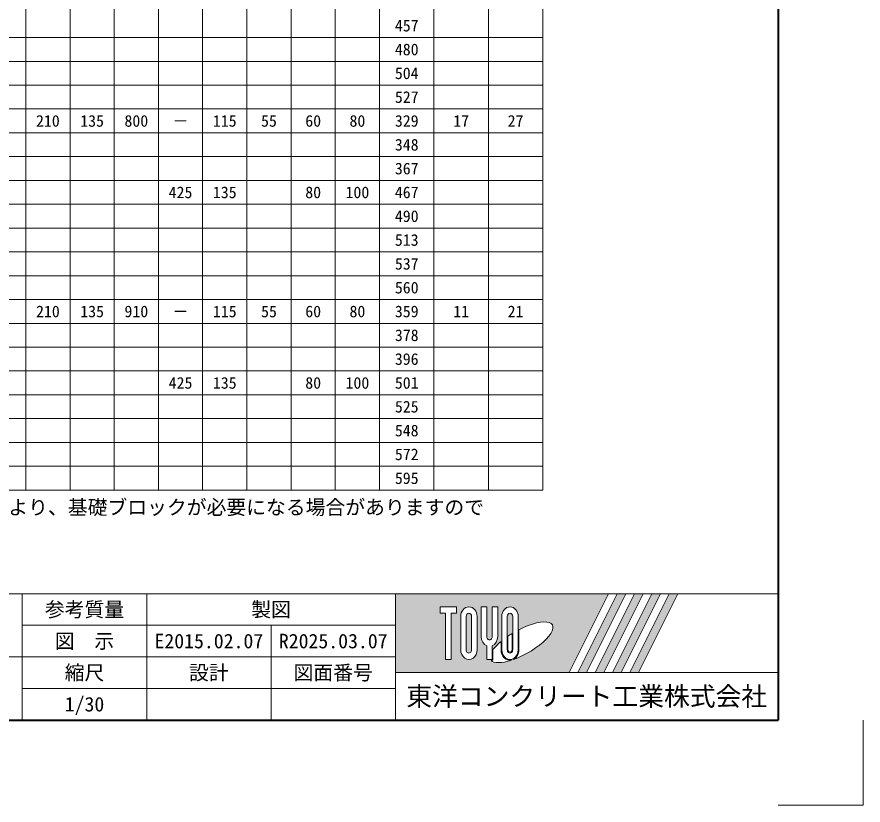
# Model space of a CAD drawing. Units: millimetres at full size; details may follow other scales. Extents: x 141358 to 163867, y 48648 to 57617.
# Drawn here: x 160882 to 163867, y 48648 to 51428 of the extents above; entities that cross this region are included whole.
import ezdxf
from ezdxf.enums import TextEntityAlignment as Align

# ---------------------------------------------------------------- set-up
doc = ezdxf.new("R2010")
doc.units = ezdxf.units.MM
doc.header["$LTSCALE"] = 20
for name, color, linetype, lineweight in [('Defpoints_3', 8, 'Continuous', 0), ('図枠', 7, 'Continuous', 5), ('寸法表', 30, 'Continuous', 13), ('補助線', 8, 'Continuous', 20)]:
    doc.layers.add(name, color=color, linetype=linetype, lineweight=lineweight)
doc.layers.add('文字', color=7, linetype='Continuous')
doc.styles.add('ＭＳ ゴシック', font='')
doc.styles.get('ＭＳ ゴシック').set_extended_font_data('MS Gothic')

msp = doc.modelspace()

# ---------------------------------------------------------------- hatches: boundary and pattern name
at = {"layer": '図枠'}
h = msp.add_hatch(color=256, dxfattribs=at)
h.paths.add_polyline_path([(162217.4, 49393.38), (162217.4, 49114.94), (162829.96, 49114.94), (162969.18, 49393.38)])
edge = h.paths.add_edge_path(flags=16)
edge.add_ellipse((162662.16, 49221.98), major_axis=(109.09, 61.06), ratio=0.3471473, start_angle=-144.31122, end_angle=72.1899, ccw=False)
edge.add_ellipse((162621.76, 49195.62), major_axis=(0, 37.12), ratio=0.8463542, start_angle=-160.70346, end_angle=-90)
edge.add_line((162653.18, 49195.62), (162653.18, 49266.38))
edge = h.paths.add_edge_path(flags=16)
edge.add_ellipse((162621.76, 49312.7), major_axis=(0, 34.27), ratio=0.8463542, start_angle=-90, end_angle=90, ccw=False)
edge.add_line((162650.76, 49312.7), (162650.76, 49195.62))
edge.add_ellipse((162621.76, 49195.62), major_axis=(0, 34.27), ratio=0.8463542, start_angle=90, end_angle=-90, ccw=False)
edge.add_line((162592.75, 49195.62), (162592.75, 49312.7))
edge = h.paths.add_edge_path(flags=16)
edge.add_line((162631.43, 49312.7), (162631.43, 49195.62))
edge.add_ellipse((162621.76, 49195.62), major_axis=(0, 11.42), ratio=0.8463542, start_angle=90, end_angle=-90, ccw=False)
edge.add_line((162612.09, 49195.62), (162612.09, 49312.7))
edge.add_ellipse((162621.76, 49312.7), major_axis=(0, 11.42), ratio=0.8463542, start_angle=-90, end_angle=90, ccw=False)
edge = h.paths.add_edge_path(flags=16)
edge.add_line((162629.01, 49252.86), (162629.01, 49195.62))
edge.add_ellipse((162621.76, 49195.62), major_axis=(0, 8.57), ratio=0.8463542, start_angle=90, end_angle=-90, ccw=False)
edge.add_line((162614.51, 49195.62), (162614.51, 49243.48))
edge.add_ellipse((162662.16, 49221.98), major_axis=(109.09, 61.06), ratio=0.3471473, start_angle=107.79174, end_angle=126.47132, ccw=False)
edge = h.paths.add_edge_path(flags=16)
edge.add_line((162578.25, 49346.97), (162578.25, 49242.02))
edge.add_ellipse((162549.25, 49242.02), major_axis=(0, 34.27), ratio=0.8463542, start_angle=-163.34117, end_angle=-90, ccw=False)
edge.add_line((162558.92, 49209.71), (162558.92, 49161.35))
edge.add_line((162558.92, 49161.35), (162539.58, 49161.35))
edge.add_line((162539.58, 49161.35), (162539.58, 49209.71))
edge.add_ellipse((162549.25, 49242.02), major_axis=(0, 34.27), ratio=0.8463542, start_angle=90, end_angle=163.34117, ccw=False)
edge.add_line((162520.24, 49242.02), (162520.24, 49346.97))
edge.add_line((162520.24, 49346.97), (162539.58, 49346.97))
edge.add_line((162539.58, 49346.97), (162539.58, 49242.02))
edge.add_ellipse((162549.25, 49242.02), major_axis=(0, 11.42), ratio=0.8463542, start_angle=90, end_angle=-90)
edge.add_line((162558.92, 49242.02), (162558.92, 49346.97))
edge.add_line((162558.92, 49346.97), (162578.25, 49346.97))
edge = h.paths.add_edge_path(flags=16)
edge.add_line((162590.34, 49225.17), (162590.34, 49195.62))
edge.add_ellipse((162621.76, 49195.62), major_axis=(0, 37.12), ratio=0.8463542, start_angle=90, end_angle=-171.54427)
edge.add_ellipse((162662.16, 49221.98), major_axis=(109.09, 61.06), ratio=0.3471473, start_angle=-178.64954, end_angle=-148.29244, ccw=False)
edge.add_line((162554.75, 49158.49), (162561.33, 49158.49))
edge.add_line((162561.33, 49158.49), (162561.33, 49194.69))
edge.add_ellipse((162662.16, 49221.98), major_axis=(109.09, 61.06), ratio=0.3471473, start_angle=148.21912, end_angle=165.90812, ccw=False)
edge = h.paths.add_edge_path(flags=16)
edge.add_ellipse((162476.74, 49312.7), major_axis=(0, 34.27), ratio=0.8463542, start_angle=-90, end_angle=90, ccw=False)
edge.add_line((162505.74, 49312.7), (162505.74, 49195.62))
edge.add_ellipse((162476.74, 49195.62), major_axis=(0, 34.27), ratio=0.8463542, start_angle=90, end_angle=-90, ccw=False)
edge.add_line((162447.74, 49195.62), (162447.74, 49312.7))
edge = h.paths.add_edge_path(flags=16)
edge.add_line((162486.41, 49312.7), (162486.41, 49195.62))
edge.add_ellipse((162476.74, 49195.62), major_axis=(0, 11.42), ratio=0.8463542, start_angle=90, end_angle=-90, ccw=False)
edge.add_line((162467.07, 49195.62), (162467.07, 49312.7))
edge.add_ellipse((162476.74, 49312.7), major_axis=(0, 11.42), ratio=0.8463542, start_angle=-90, end_angle=90, ccw=False)
h.paths.add_polyline_path([(162433.23, 49346.97), (162433.23, 49324.13), (162413.9, 49324.13), (162413.9, 49161.35), (162394.56, 49161.35), (162394.56, 49324.13), (162375.23, 49324.13), (162375.23, 49346.97)], flags=16)
for points in [[(162860.59, 49114.94), (162891.22, 49114.94), (163030.44, 49393.38), (162999.81, 49393.38)], [(163091.69, 49393.38), (163061.07, 49393.38), (162921.85, 49114.94), (162952.48, 49114.94)], [(163152.95, 49393.38), (163122.32, 49393.38), (162983.1, 49114.94), (163013.73, 49114.94)], [(163214.21, 49393.38), (163183.58, 49393.38), (163044.36, 49114.94), (163074.99, 49114.94)]]:
    msp.add_hatch(color=256, dxfattribs=at).paths.add_polyline_path(points)

# ---------------------------------------------------------------- linework, layer by layer
at = {"layer": 'Defpoints_3'}
for p, q in [((160733.4, 51354.88), (162161.4, 51354.88)), ((162353.4, 51354.88), (162737.4, 51354.88)), ((160733.4, 51270.88), (162161.4, 51270.88)), ((162353.4, 51270.88), (162737.4, 51270.88)), ((160733.4, 51186.88), (162161.4, 51186.88)), ((162353.4, 51186.88), (162737.4, 51186.88)), ((160733.4, 51018.88), (162161.4, 51018.88)), ((162353.4, 51018.88), (162737.4, 51018.88)), ((160733.4, 50934.88), (162161.4, 50934.88)), ((162353.4, 50934.88), (162737.4, 50934.88)), ((160733.4, 50850.88), (161381.4, 50850.88)), ((161693.4, 50850.88), (161849.4, 50850.88)), ((162353.4, 50850.88), (162737.4, 50850.88)), ((160733.4, 50766.88), (162161.4, 50766.88)), ((162353.4, 50766.88), (162737.4, 50766.88)), ((160733.4, 50682.88), (162161.4, 50682.88)), ((162353.4, 50682.88), (162737.4, 50682.88)), ((160733.4, 50598.88), (162161.4, 50598.88)), ((162353.4, 50598.88), (162737.4, 50598.88)), ((160733.4, 50514.88), (162161.4, 50514.88)), ((162353.4, 50514.88), (162737.4, 50514.88)), ((160733.4, 50346.88), (162161.4, 50346.88)), ((162353.4, 50346.88), (162737.4, 50346.88)), ((160733.4, 50262.88), (162161.4, 50262.88)), ((162353.4, 50262.88), (162737.4, 50262.88)), ((160733.4, 50178.88), (161381.4, 50178.88)), ((161693.4, 50178.88), (161849.4, 50178.88)), ((162353.4, 50178.88), (162737.4, 50178.88)), ((160733.4, 50094.88), (162737.4, 50094.88)), ((160733.4, 50010.88), (162161.4, 50010.88)), ((162353.4, 50010.88), (162737.4, 50010.88)), ((160733.4, 49926.88), (162161.4, 49926.88)), ((162353.4, 49926.88), (162737.4, 49926.88)), ((160733.4, 49842.88), (162161.4, 49842.88)), ((162353.4, 49842.88), (162737.4, 49842.88))]:
    msp.add_line(p, q, dxfattribs=at)
at = {"layer": 'Defpoints_3', "color": 7, "lineweight": 13}
for p in [(163867.4, 48947.88), (163567.4, 48647.88)]:
    msp.add_line(p, (163867.4, 48647.88), dxfattribs=at)
at = {"layer": '図枠', "lineweight": 40}
for p in [(163567.4, 57257.88), (158167.4, 48947.88)]:
    msp.add_line(p, (163567.4, 48947.88), dxfattribs=at)
at = {"layer": '図枠', "lineweight": 13}
for p, q in [((163567.4, 49393.38), (158167.4, 49393.38)), ((160901.15, 48947.88), (160901.15, 49393.38)), ((161339.9, 48947.88), (161339.9, 49393.38)), ((162217.4, 48947.88), (162217.4, 49393.38)), ((162217.4, 49282), (160901.15, 49282)), ((161778.65, 48947.88), (161778.65, 49282)), ((162217.4, 49170.63), (158167.4, 49170.63)), ((162217.4, 49059.25), (160901.15, 49059.25))]:
    msp.add_line(p, q, dxfattribs=at)
at = {"layer": '図枠'}
for p, q in [((162217.4, 49393.38), (162969.18, 49393.38)), ((162969.18, 49393.38), (162829.96, 49114.94)), ((162999.81, 49393.38), (162860.59, 49114.94)), ((163030.44, 49393.38), (162891.22, 49114.94)), ((163061.07, 49393.38), (162921.85, 49114.94)), ((163091.69, 49393.38), (162952.48, 49114.94)), ((163122.32, 49393.38), (162983.1, 49114.94)), ((162999.81, 49393.38), (163030.44, 49393.38)), ((163152.95, 49393.38), (163013.73, 49114.94)), ((163183.58, 49393.38), (163044.36, 49114.94)), ((163061.07, 49393.38), (163091.69, 49393.38)), ((163214.21, 49393.38), (163074.99, 49114.94)), ((163122.32, 49393.38), (163152.95, 49393.38)), ((163183.58, 49393.38), (163214.21, 49393.38)), ((162375.23, 49346.97), (162375.23, 49324.13)), ((162375.23, 49346.97), (162433.23, 49346.97)), ((162433.23, 49346.97), (162433.23, 49324.13)), ((162520.24, 49346.97), (162539.58, 49346.97)), ((162520.24, 49242.02), (162520.24, 49346.97)), ((162539.58, 49346.97), (162539.58, 49242.02)), ((162558.92, 49346.97), (162578.25, 49346.97)), ((162558.92, 49242.02), (162558.92, 49346.97)), ((162578.25, 49346.97), (162578.25, 49242.02)), ((162394.56, 49324.13), (162375.23, 49324.13)), ((162394.56, 49324.13), (162394.56, 49161.35)), ((162413.9, 49324.13), (162413.9, 49161.35)), ((162433.23, 49324.13), (162413.9, 49324.13)), ((162447.74, 49312.7), (162447.74, 49195.62)), ((162467.07, 49195.62), (162467.07, 49312.7)), ((162486.41, 49312.7), (162486.41, 49195.62)), ((162505.74, 49195.62), (162505.74, 49312.7)), ((162592.75, 49312.7), (162592.75, 49195.62)), ((162612.09, 49195.62), (162612.09, 49312.7)), ((162631.43, 49312.7), (162631.43, 49195.62)), ((162650.76, 49195.62), (162650.76, 49312.7)), ((162653.18, 49195.62), (162653.18, 49266.38)), ((162614.51, 49195.62), (162614.51, 49243.48)), ((162629.01, 49252.86), (162629.01, 49195.62)), ((162539.58, 49209.71), (162539.58, 49161.35)), ((162558.92, 49209.71), (162558.92, 49161.35)), ((162590.34, 49225.17), (162590.34, 49195.62)), ((162561.33, 49194.69), (162561.33, 49158.49)), ((162413.9, 49161.35), (162394.56, 49161.35)), ((162558.92, 49161.35), (162539.58, 49161.35)), ((162554.75, 49158.49), (162561.33, 49158.49)), ((162217.4, 49114.94), (162829.96, 49114.94)), ((162860.59, 49114.94), (162891.22, 49114.94)), ((162921.85, 49114.94), (162952.48, 49114.94)), ((162983.1, 49114.94), (163013.73, 49114.94)), ((163044.36, 49114.94), (163074.99, 49114.94))]:
    msp.add_line(p, q, dxfattribs=at)
for centre, major_axis, ratio, start_param, end_param in [((162476.74, 49312.7), (0, 34.27), 0.846354, 4.712389, 7.8539816), ((162621.76, 49312.7), (0, 34.27), 0.846354, 4.712389, 7.8539816), ((162476.74, 49312.7), (0, 11.42), 0.846354, 4.712389, 7.8539816), ((162621.76, 49312.7), (0, 11.42), 0.846354, 4.712389, 7.8539816), ((162662.16, 49221.98), (109.09, 61.06), 0.347147, 4.2621853, 7.7429163), ((162549.25, 49242.02), (0, 34.27), 0.846354, 1.5707963, 2.8017557), ((162549.25, 49242.02), (0, 11.42), 0.846354, 1.5707963, 4.712389), ((162549.25, 49242.02), (0, 34.27), 0.846354, 3.4814296, 4.712389), ((162662.16, 49221.98), (109.09, 61.06), 0.347147, 1.6817405, 1.8219833), ((162662.16, 49221.98), (109.09, 61.06), 0.347147, 2.0815197, 2.5155126), ((162476.74, 49195.62), (0, 34.27), 0.846354, 1.5707963, 4.712389), ((162476.74, 49195.62), (0, 11.42), 0.846354, 1.5707963, 4.712389), ((162621.76, 49195.62), (0, 37.12), 0.846354, 1.5707963, 3.3154679), ((162621.76, 49195.62), (0, 34.27), 0.846354, 1.5707963, 4.712389), ((162621.76, 49195.62), (0, 11.42), 0.846354, 1.5707963, 4.712389), ((162621.76, 49195.62), (0, 8.57), 0.846354, 1.5707963, 4.712389), ((162621.76, 49195.62), (0, 37.12), 0.846354, 3.5338438, 4.712389), ((162662.16, 49221.98), (109.09, 61.06), 0.347147, 3.2093975, 4.2004451)]:
    msp.add_ellipse(centre, major_axis=major_axis, ratio=ratio, start_param=start_param, end_param=end_param, dxfattribs=at)
at = {"layer": '寸法表'}
for p, q in [((162161.4, 54110.88), (162161.4, 49758.88)), ((162353.4, 54110.88), (162353.4, 49758.88)), ((162737.4, 54110.88), (162737.4, 49758.88)), ((160913.4, 53910.88), (160913.4, 49758.88)), ((161069.4, 53910.88), (161069.4, 49758.88)), ((161225.4, 53910.88), (161225.4, 49758.88)), ((161381.4, 53910.88), (161381.4, 49758.88)), ((161537.4, 53910.88), (161537.4, 49758.88)), ((161693.4, 53910.88), (161693.4, 49758.88)), ((161849.4, 53910.88), (161849.4, 49758.88)), ((162005.4, 53910.88), (162005.4, 49758.88)), ((162545.4, 53910.88), (162545.4, 49758.88)), ((162161.4, 51354.88), (162353.4, 51354.88)), ((162161.4, 51270.88), (162353.4, 51270.88)), ((162161.4, 51186.88), (162353.4, 51186.88)), ((158997.4, 51102.88), (162737.4, 51102.88)), ((162161.4, 51018.88), (162353.4, 51018.88)), ((162161.4, 50934.88), (162353.4, 50934.88)), ((161381.4, 50850.88), (161693.4, 50850.88)), ((161849.4, 50850.88), (162353.4, 50850.88)), ((162161.4, 50766.88), (162353.4, 50766.88)), ((162161.4, 50682.88), (162353.4, 50682.88)), ((162161.4, 50598.88), (162353.4, 50598.88)), ((162161.4, 50514.88), (162353.4, 50514.88)), ((158997.4, 50430.88), (162737.4, 50430.88)), ((162161.4, 50346.88), (162353.4, 50346.88)), ((162161.4, 50262.88), (162353.4, 50262.88)), ((161381.4, 50178.88), (161693.4, 50178.88)), ((161849.4, 50178.88), (162353.4, 50178.88)), ((162161.4, 50010.88), (162353.4, 50010.88)), ((162161.4, 49926.88), (162353.4, 49926.88)), ((162161.4, 49842.88), (162353.4, 49842.88)), ((158997.4, 49758.88), (162737.4, 49758.88))]:
    msp.add_line(p, q, dxfattribs=at)
at = {"layer": '補助線', "lineweight": 13}
msp.add_line((162217.4, 49114.94), (163567.4, 49114.94), dxfattribs=at)

# ---------------------------------------------------------------- texts
at = {"layer": '図枠', "style": 'ＭＳ ゴシック'}
for s, height, p in [('参考質量', 51.27, (161120.53, 49337.69)), ('製図', 51.27, (161778.65, 49337.69)), ('図\u3000示', 51.27, (161120.53, 49226.32)), ('E2015.02.07', 51.27, (161559.28, 49226.32)), ('R2025.03.07', 51.27, (161998.03, 49226.32)), ('縮尺', 51.27, (161120.53, 49114.94)), ('設計', 51.27, (161559.28, 49114.94)), ('図面番号', 51.27, (161998.03, 49114.94)), ('東洋コンクリート工業株式会社', 66.65, (162892.4, 49031.41)), ('1/30', 51.27, (161120.53, 49003.57))]:
    msp.add_text(s, height=height, dxfattribs=at).set_placement(p, align=Align.MIDDLE_CENTER)
at = {"layer": '寸法表', "style": 'ＭＳ ゴシック'}
for s, p in [('457', (162257.4, 51396.88)), ('480', (162257.4, 51312.88)), ('504', (162257.4, 51228.88)), ('527', (162257.4, 51144.88)), ('210', (160991.4, 51060.88)), ('135', (161147.4, 51060.88)), ('800', (161303.4, 51060.88)), ('115', (161615.4, 51060.88)), ('55', (161771.4, 51060.88)), ('60', (161927.4, 51060.88)), ('80', (162083.4, 51060.88)), ('329', (162257.4, 51060.88)), ('17', (162449.4, 51060.88)), ('27', (162641.4, 51060.88)), ('－', (161459.4, 51060.88)), ('348', (162257.4, 50976.88)), ('367', (162257.4, 50892.88)), ('425', (161459.4, 50808.88)), ('135', (161615.4, 50808.88)), ('80', (161927.4, 50808.88)), ('100', (162083.4, 50808.88)), ('467', (162257.4, 50808.88)), ('490', (162257.4, 50724.88)), ('513', (162257.4, 50640.88)), ('537', (162257.4, 50556.88)), ('560', (162257.4, 50472.88)), ('210', (160991.4, 50388.88)), ('135', (161147.4, 50388.88)), ('910', (161303.4, 50388.88)), ('115', (161615.4, 50388.88)), ('55', (161771.4, 50388.88)), ('60', (161927.4, 50388.88)), ('80', (162083.4, 50388.88)), ('359', (162257.4, 50388.88)), ('11', (162449.4, 50388.88)), ('21', (162641.4, 50388.88)), ('－', (161459.4, 50388.88)), ('378', (162257.4, 50304.88)), ('396', (162257.4, 50220.88)), ('425', (161459.4, 50136.88)), ('135', (161615.4, 50136.88)), ('80', (161927.4, 50136.88)), ('100', (162083.4, 50136.88)), ('501', (162257.4, 50136.88)), ('525', (162257.4, 50052.88)), ('548', (162257.4, 49968.88)), ('572', (162257.4, 49884.88)), ('595', (162257.4, 49800.88))]:
    msp.add_text(s, height=41.01, dxfattribs=at).set_placement(p, align=Align.MIDDLE_CENTER)
at = {"layer": '文字', "style": 'ＭＳ ゴシック'}
msp.add_text('(注)現地の施工条件(盛り土、土質及び上載荷重条件等)により、基礎ブロックが必要になる場合がありますので', height=51.27, dxfattribs=at).set_placement((159033.88, 49723.82), align=Align.TOP_LEFT)

doc.saveas('drawing.dxf')
